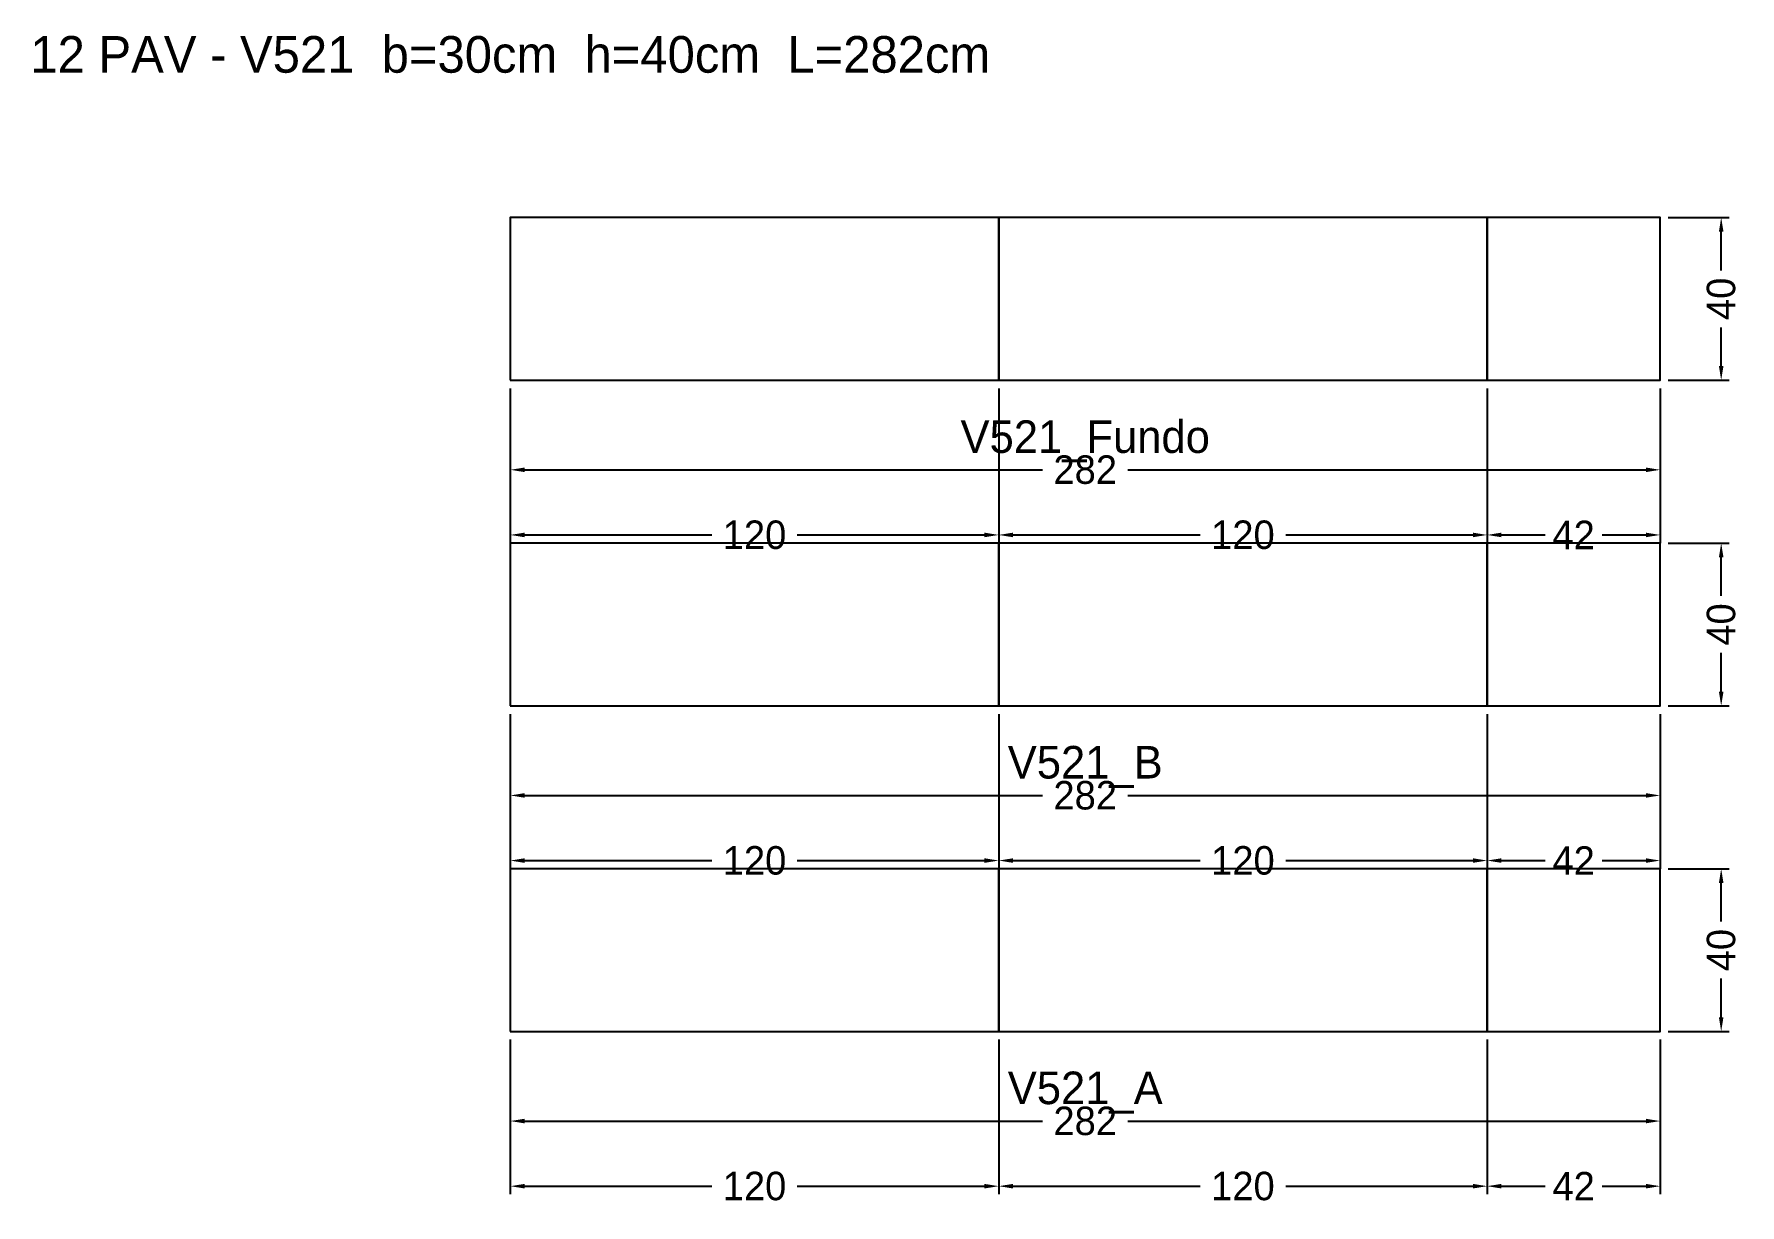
# Model space of a CAD drawing. Header units: metres. Extents: x -117 to 302, y -43 to 245.
import ezdxf

# ---------------------------------------------------------------- set-up
doc = ezdxf.new("R2010")
doc.units = ezdxf.units.M
for name, color, linetype in [('COTA', 3, 'Continuous'), ('NOMENCLATURA', 2, 'Continuous'), ('Paineis', 7, 'Continuous'), ('Texto Secao', 2, 'Continuous')]:
    doc.layers.add(name, color=color, linetype=linetype)
doc.dimstyles.new('COTA_VIG', dxfattribs={"dimtxt": 7, "dimasz": 3.5, "dimexe": 2, "dimexo": 2, "dimgap": 1.5, "dimtad": 1, "dimdec": 1, "dimcen": 2.5, "dimclrd": 3, "dimclre": 3, "dimclrt": 3, "dimazin": 3, "dimtfac": 1, "dimtmove": 0, "dimatfit": 3})

# ---------------------------------------------------------------- blocks, each defined once
blk = doc.blocks.new('_CLOSEDFILLED')
at = {"color": 0, "linetype": 'BYBLOCK'}
blk.add_solid([(-1, 0.16), (0, 0), (-1, -0.16)], dxfattribs=at)
blk = doc.blocks.new('*D1')
at = {"color": 3}
for p, q in [((0, -2), (0, -24)), ((282.5, -2), (282.5, -24)), ((3.5, -22), (130.75, -22)), ((151.75, -22), (279, -22))]:
    blk.add_line(p, q, dxfattribs=at)
at = {"layer": 'Defpoints'}
for p in [(0, 0), (282.5, 0), (0, -22)]:
    blk.add_point(p, dxfattribs=at)
at = {"layer": 'COTA', "color": 3, "xscale": 3.5, "yscale": 3.5, "rotation": 180}
blk.add_blockref('_CLOSEDFILLED', (0, -22), dxfattribs=at)
at = {"layer": 'COTA', "color": 3, "xscale": 3.5, "yscale": 3.5}
blk.add_blockref('_CLOSEDFILLED', (282.5, -22), dxfattribs=at)
at = {"layer": 'COTA', "color": 3, "insert": (141.25, -22), "char_height": 7, "attachment_point": 5}
blk.add_mtext('282', dxfattribs=at)
blk = doc.blocks.new('*D2')
at = {"color": 3}
for p, q in [((0, -2), (0, -40)), ((120, -2), (120, -40)), ((3.5, -38), (49.5, -38)), ((70.5, -38), (116.5, -38))]:
    blk.add_line(p, q, dxfattribs=at)
at = {"layer": 'Defpoints'}
for p in [(0, 0), (120, 0), (0, -38)]:
    blk.add_point(p, dxfattribs=at)
at = {"layer": 'COTA', "color": 3, "xscale": 3.5, "yscale": 3.5, "rotation": 180}
blk.add_blockref('_CLOSEDFILLED', (0, -38), dxfattribs=at)
at = {"layer": 'COTA', "color": 3, "xscale": 3.5, "yscale": 3.5}
blk.add_blockref('_CLOSEDFILLED', (120, -38), dxfattribs=at)
at = {"layer": 'COTA', "color": 3, "insert": (60, -38), "char_height": 7, "attachment_point": 5}
blk.add_mtext('120', dxfattribs=at)
blk = doc.blocks.new('*D3')
at = {"color": 3}
for p, q in [((120, -2), (120, -40)), ((240, -2), (240, -40)), ((123.5, -38), (169.5, -38)), ((190.5, -38), (236.5, -38))]:
    blk.add_line(p, q, dxfattribs=at)
at = {"layer": 'Defpoints'}
for p in [(120, 0), (240, 0), (120, -38)]:
    blk.add_point(p, dxfattribs=at)
at = {"layer": 'COTA', "color": 3, "xscale": 3.5, "yscale": 3.5, "rotation": 180}
blk.add_blockref('_CLOSEDFILLED', (120, -38), dxfattribs=at)
at = {"layer": 'COTA', "color": 3, "xscale": 3.5, "yscale": 3.5}
blk.add_blockref('_CLOSEDFILLED', (240, -38), dxfattribs=at)
at = {"layer": 'COTA', "color": 3, "insert": (180, -38), "char_height": 7, "attachment_point": 5}
blk.add_mtext('120', dxfattribs=at)
blk = doc.blocks.new('*D4')
at = {"color": 3}
for p, q in [((240, -2), (240, -40)), ((282.5, -2), (282.5, -40)), ((243.5, -38), (254.25, -38)), ((268.25, -38), (279, -38))]:
    blk.add_line(p, q, dxfattribs=at)
at = {"layer": 'Defpoints'}
for p in [(240, 0), (282.5, 0), (240, -38)]:
    blk.add_point(p, dxfattribs=at)
at = {"layer": 'COTA', "color": 3, "xscale": 3.5, "yscale": 3.5, "rotation": 180}
blk.add_blockref('_CLOSEDFILLED', (240, -38), dxfattribs=at)
at = {"layer": 'COTA', "color": 3, "xscale": 3.5, "yscale": 3.5}
blk.add_blockref('_CLOSEDFILLED', (282.5, -38), dxfattribs=at)
at = {"layer": 'COTA', "color": 3, "insert": (261.25, -38), "char_height": 7, "attachment_point": 5}
blk.add_mtext('42', dxfattribs=at)
blk = doc.blocks.new('*D5')
at = {"color": 3}
for p, q in [((284.5, 40), (299.5, 40)), ((297.5, 27), (297.5, 36.5)), ((297.5, 3.5), (297.5, 13)), ((284.5, 0), (299.5, 0))]:
    blk.add_line(p, q, dxfattribs=at)
at = {"layer": 'Defpoints'}
for p in [(282.5, 40), (282.5, 0), (297.5, 0)]:
    blk.add_point(p, dxfattribs=at)
at = {"layer": 'COTA', "color": 3, "xscale": 3.5, "yscale": 3.5}
for p, rotation in [((297.5, 40), 90), ((297.5, 0), 270)]:
    blk.add_blockref('_CLOSEDFILLED', p, dxfattribs=dict(at, rotation=rotation))
at = {"layer": 'COTA', "color": 3, "insert": (297.5, 20), "char_height": 7, "attachment_point": 5, "rotation": 90}
blk.add_mtext('40', dxfattribs=at)
blk = doc.blocks.new('*D6')
at = {"color": 3}
for p, q in [((0, 78), (0, 56)), ((282.5, 78), (282.5, 56)), ((3.5, 58), (130.75, 58)), ((151.75, 58), (279, 58))]:
    blk.add_line(p, q, dxfattribs=at)
at = {"layer": 'Defpoints'}
for p in [(0, 80), (282.5, 80), (0, 58)]:
    blk.add_point(p, dxfattribs=at)
at = {"layer": 'COTA', "color": 3, "xscale": 3.5, "yscale": 3.5, "rotation": 180}
blk.add_blockref('_CLOSEDFILLED', (0, 58), dxfattribs=at)
at = {"layer": 'COTA', "color": 3, "xscale": 3.5, "yscale": 3.5}
blk.add_blockref('_CLOSEDFILLED', (282.5, 58), dxfattribs=at)
at = {"layer": 'COTA', "color": 3, "insert": (141.25, 58), "char_height": 7, "attachment_point": 5}
blk.add_mtext('282', dxfattribs=at)
blk = doc.blocks.new('*D7')
at = {"color": 3}
for p, q in [((0, 78), (0, 40)), ((120, 78), (120, 40)), ((3.5, 42), (49.5, 42)), ((70.5, 42), (116.5, 42))]:
    blk.add_line(p, q, dxfattribs=at)
at = {"layer": 'Defpoints'}
for p in [(0, 80), (120, 80), (0, 42)]:
    blk.add_point(p, dxfattribs=at)
at = {"layer": 'COTA', "color": 3, "xscale": 3.5, "yscale": 3.5, "rotation": 180}
blk.add_blockref('_CLOSEDFILLED', (0, 42), dxfattribs=at)
at = {"layer": 'COTA', "color": 3, "xscale": 3.5, "yscale": 3.5}
blk.add_blockref('_CLOSEDFILLED', (120, 42), dxfattribs=at)
at = {"layer": 'COTA', "color": 3, "insert": (60, 42), "char_height": 7, "attachment_point": 5}
blk.add_mtext('120', dxfattribs=at)
blk = doc.blocks.new('*D8')
at = {"color": 3}
for p, q in [((120, 78), (120, 40)), ((240, 78), (240, 40)), ((123.5, 42), (169.5, 42)), ((190.5, 42), (236.5, 42))]:
    blk.add_line(p, q, dxfattribs=at)
at = {"layer": 'Defpoints'}
for p in [(120, 80), (240, 80), (120, 42)]:
    blk.add_point(p, dxfattribs=at)
at = {"layer": 'COTA', "color": 3, "xscale": 3.5, "yscale": 3.5, "rotation": 180}
blk.add_blockref('_CLOSEDFILLED', (120, 42), dxfattribs=at)
at = {"layer": 'COTA', "color": 3, "xscale": 3.5, "yscale": 3.5}
blk.add_blockref('_CLOSEDFILLED', (240, 42), dxfattribs=at)
at = {"layer": 'COTA', "color": 3, "insert": (180, 42), "char_height": 7, "attachment_point": 5}
blk.add_mtext('120', dxfattribs=at)
blk = doc.blocks.new('*D9')
at = {"color": 3}
for p, q in [((240, 78), (240, 40)), ((282.5, 78), (282.5, 40)), ((243.5, 42), (254.25, 42)), ((268.25, 42), (279, 42))]:
    blk.add_line(p, q, dxfattribs=at)
at = {"layer": 'Defpoints'}
for p in [(240, 80), (282.5, 80), (240, 42)]:
    blk.add_point(p, dxfattribs=at)
at = {"layer": 'COTA', "color": 3, "xscale": 3.5, "yscale": 3.5, "rotation": 180}
blk.add_blockref('_CLOSEDFILLED', (240, 42), dxfattribs=at)
at = {"layer": 'COTA', "color": 3, "xscale": 3.5, "yscale": 3.5}
blk.add_blockref('_CLOSEDFILLED', (282.5, 42), dxfattribs=at)
at = {"layer": 'COTA', "color": 3, "insert": (261.25, 42), "char_height": 7, "attachment_point": 5}
blk.add_mtext('42', dxfattribs=at)
blk = doc.blocks.new('*D10')
at = {"color": 3}
for p, q in [((284.5, 120), (299.5, 120)), ((297.5, 107), (297.5, 116.5)), ((297.5, 83.5), (297.5, 93)), ((284.5, 80), (299.5, 80))]:
    blk.add_line(p, q, dxfattribs=at)
at = {"layer": 'Defpoints'}
for p in [(282.5, 120), (282.5, 80), (297.5, 80)]:
    blk.add_point(p, dxfattribs=at)
at = {"layer": 'COTA', "color": 3, "xscale": 3.5, "yscale": 3.5}
for p, rotation in [((297.5, 120), 90), ((297.5, 80), 270)]:
    blk.add_blockref('_CLOSEDFILLED', p, dxfattribs=dict(at, rotation=rotation))
at = {"layer": 'COTA', "color": 3, "insert": (297.5, 100), "char_height": 7, "attachment_point": 5, "rotation": 90}
blk.add_mtext('40', dxfattribs=at)
blk = doc.blocks.new('*D11')
at = {"color": 3}
for p, q in [((0, 158), (0, 136)), ((282.5, 158), (282.5, 136)), ((3.5, 138), (130.75, 138)), ((151.75, 138), (279, 138))]:
    blk.add_line(p, q, dxfattribs=at)
at = {"layer": 'Defpoints'}
for p in [(0, 160), (282.5, 160), (0, 138)]:
    blk.add_point(p, dxfattribs=at)
at = {"layer": 'COTA', "color": 3, "xscale": 3.5, "yscale": 3.5, "rotation": 180}
blk.add_blockref('_CLOSEDFILLED', (0, 138), dxfattribs=at)
at = {"layer": 'COTA', "color": 3, "xscale": 3.5, "yscale": 3.5}
blk.add_blockref('_CLOSEDFILLED', (282.5, 138), dxfattribs=at)
at = {"layer": 'COTA', "color": 3, "insert": (141.25, 138), "char_height": 7, "attachment_point": 5}
blk.add_mtext('282', dxfattribs=at)
blk = doc.blocks.new('*D12')
at = {"color": 3}
for p, q in [((0, 158), (0, 120)), ((120, 158), (120, 120)), ((3.5, 122), (49.5, 122)), ((70.5, 122), (116.5, 122))]:
    blk.add_line(p, q, dxfattribs=at)
at = {"layer": 'Defpoints'}
for p in [(0, 160), (120, 160), (0, 122)]:
    blk.add_point(p, dxfattribs=at)
at = {"layer": 'COTA', "color": 3, "xscale": 3.5, "yscale": 3.5, "rotation": 180}
blk.add_blockref('_CLOSEDFILLED', (0, 122), dxfattribs=at)
at = {"layer": 'COTA', "color": 3, "xscale": 3.5, "yscale": 3.5}
blk.add_blockref('_CLOSEDFILLED', (120, 122), dxfattribs=at)
at = {"layer": 'COTA', "color": 3, "insert": (60, 122), "char_height": 7, "attachment_point": 5}
blk.add_mtext('120', dxfattribs=at)
blk = doc.blocks.new('*D13')
at = {"color": 3}
for p, q in [((120, 158), (120, 120)), ((240, 158), (240, 120)), ((123.5, 122), (169.5, 122)), ((190.5, 122), (236.5, 122))]:
    blk.add_line(p, q, dxfattribs=at)
at = {"layer": 'Defpoints'}
for p in [(120, 160), (240, 160), (120, 122)]:
    blk.add_point(p, dxfattribs=at)
at = {"layer": 'COTA', "color": 3, "xscale": 3.5, "yscale": 3.5, "rotation": 180}
blk.add_blockref('_CLOSEDFILLED', (120, 122), dxfattribs=at)
at = {"layer": 'COTA', "color": 3, "xscale": 3.5, "yscale": 3.5}
blk.add_blockref('_CLOSEDFILLED', (240, 122), dxfattribs=at)
at = {"layer": 'COTA', "color": 3, "insert": (180, 122), "char_height": 7, "attachment_point": 5}
blk.add_mtext('120', dxfattribs=at)
blk = doc.blocks.new('*D14')
at = {"color": 3}
for p, q in [((240, 158), (240, 120)), ((282.5, 158), (282.5, 120)), ((243.5, 122), (254.25, 122)), ((268.25, 122), (279, 122))]:
    blk.add_line(p, q, dxfattribs=at)
at = {"layer": 'Defpoints'}
for p in [(240, 160), (282.5, 160), (240, 122)]:
    blk.add_point(p, dxfattribs=at)
at = {"layer": 'COTA', "color": 3, "xscale": 3.5, "yscale": 3.5, "rotation": 180}
blk.add_blockref('_CLOSEDFILLED', (240, 122), dxfattribs=at)
at = {"layer": 'COTA', "color": 3, "xscale": 3.5, "yscale": 3.5}
blk.add_blockref('_CLOSEDFILLED', (282.5, 122), dxfattribs=at)
at = {"layer": 'COTA', "color": 3, "insert": (261.25, 122), "char_height": 7, "attachment_point": 5}
blk.add_mtext('42', dxfattribs=at)
blk = doc.blocks.new('*D15')
at = {"color": 3}
for p, q in [((284.5, 200), (299.5, 200)), ((297.5, 187), (297.5, 196.5)), ((297.5, 163.5), (297.5, 173)), ((284.5, 160), (299.5, 160))]:
    blk.add_line(p, q, dxfattribs=at)
at = {"layer": 'Defpoints'}
for p in [(282.5, 200), (282.5, 160), (297.5, 160)]:
    blk.add_point(p, dxfattribs=at)
at = {"layer": 'COTA', "color": 3, "xscale": 3.5, "yscale": 3.5}
for p, rotation in [((297.5, 200), 90), ((297.5, 160), 270)]:
    blk.add_blockref('_CLOSEDFILLED', p, dxfattribs=dict(at, rotation=rotation))
at = {"layer": 'COTA', "color": 3, "insert": (297.5, 180), "char_height": 7, "attachment_point": 5, "rotation": 90}
blk.add_mtext('40', dxfattribs=at)

msp = doc.modelspace()

# ---------------------------------------------------------------- linework, layer by layer
at = {"layer": 'Paineis'}
for points in [[(0, 160), (120, 160), (120, 200), (0, 200)], [(120, 160), (240, 160), (240, 200), (120, 200)], [(240, 160), (282.5, 160), (282.5, 200), (240, 200)], [(0, 80), (120, 80), (120, 120), (0, 120)], [(120, 80), (240, 80), (240, 120), (120, 120)], [(240, 80), (282.5, 80), (282.5, 120), (240, 120)], [(0, 0), (120, 0), (120, 40), (0, 40)], [(120, 0), (240, 0), (240, 40), (120, 40)], [(240, 0), (282.5, 0), (282.5, 40), (240, 40)]]:
    msp.add_lwpolyline(points, close=True, dxfattribs=at)

# ---------------------------------------------------------------- texts
at = {"layer": 'NOMENCLATURA', "insert": (0, 240), "char_height": 9, "width": 302.5, "attachment_point": 5}
msp.add_mtext('12 PAV - V521  b=30cm  h=40cm  L=282cm', dxfattribs=at)
at = {"layer": 'Texto Secao', "char_height": 8, "width": 302.5, "attachment_point": 5}
for s, insert in [('V521_Fundo', (141.25, 145)), ('V521_B', (141.25, 65)), ('V521_A', (141.25, -15))]:
    msp.add_mtext(s, dxfattribs=dict(at, insert=insert))

# ---------------------------------------------------------------- dimensions: what is measured, and where the dimension line sits
at = {"layer": 'COTA'}
for base, p1, p2, picture, middle in [((297.5, 160), (282.5, 160), (282.5, 200), '*D15', (297.5, 180)), ((297.5, 80), (282.5, 80), (282.5, 120), '*D10', (297.5, 100)), ((297.5, 0), (282.5, 0), (282.5, 40), '*D5', (297.5, 20))]:
    dim = msp.add_linear_dim(base=base, p1=p1, p2=p2, angle=90, dimstyle='COTA_VIG', dxfattribs=at)
    dim.commit()
    dim.dimension.update_dxf_attribs({"geometry": picture, "text_midpoint": middle})
for base, p1, p2, picture, middle in [((0, 138), (0, 160), (282.5, 160), '*D11', (141.25, 138)), ((0, 122), (0, 160), (120, 160), '*D12', (60, 122)), ((120, 122), (120, 160), (240, 160), '*D13', (180, 122)), ((240, 122), (240, 160), (282.5, 160), '*D14', (261.25, 122)), ((0, 58), (0, 80), (282.5, 80), '*D6', (141.25, 58)), ((0, 42), (0, 80), (120, 80), '*D7', (60, 42)), ((120, 42), (120, 80), (240, 80), '*D8', (180, 42)), ((240, 42), (240, 80), (282.5, 80), '*D9', (261.25, 42)), ((0, -22), (0, 0), (282.5, 0), '*D1', (141.25, -22)), ((0, -38), (0, 0), (120, 0), '*D2', (60, -38)), ((120, -38), (120, 0), (240, 0), '*D3', (180, -38)), ((240, -38), (240, 0), (282.5, 0), '*D4', (261.25, -38))]:
    dim = msp.add_linear_dim(base=base, p1=p1, p2=p2, dimstyle='COTA_VIG', dxfattribs=at)
    dim.commit()
    dim.dimension.update_dxf_attribs({"geometry": picture, "text_midpoint": middle})

doc.saveas('drawing.dxf')
